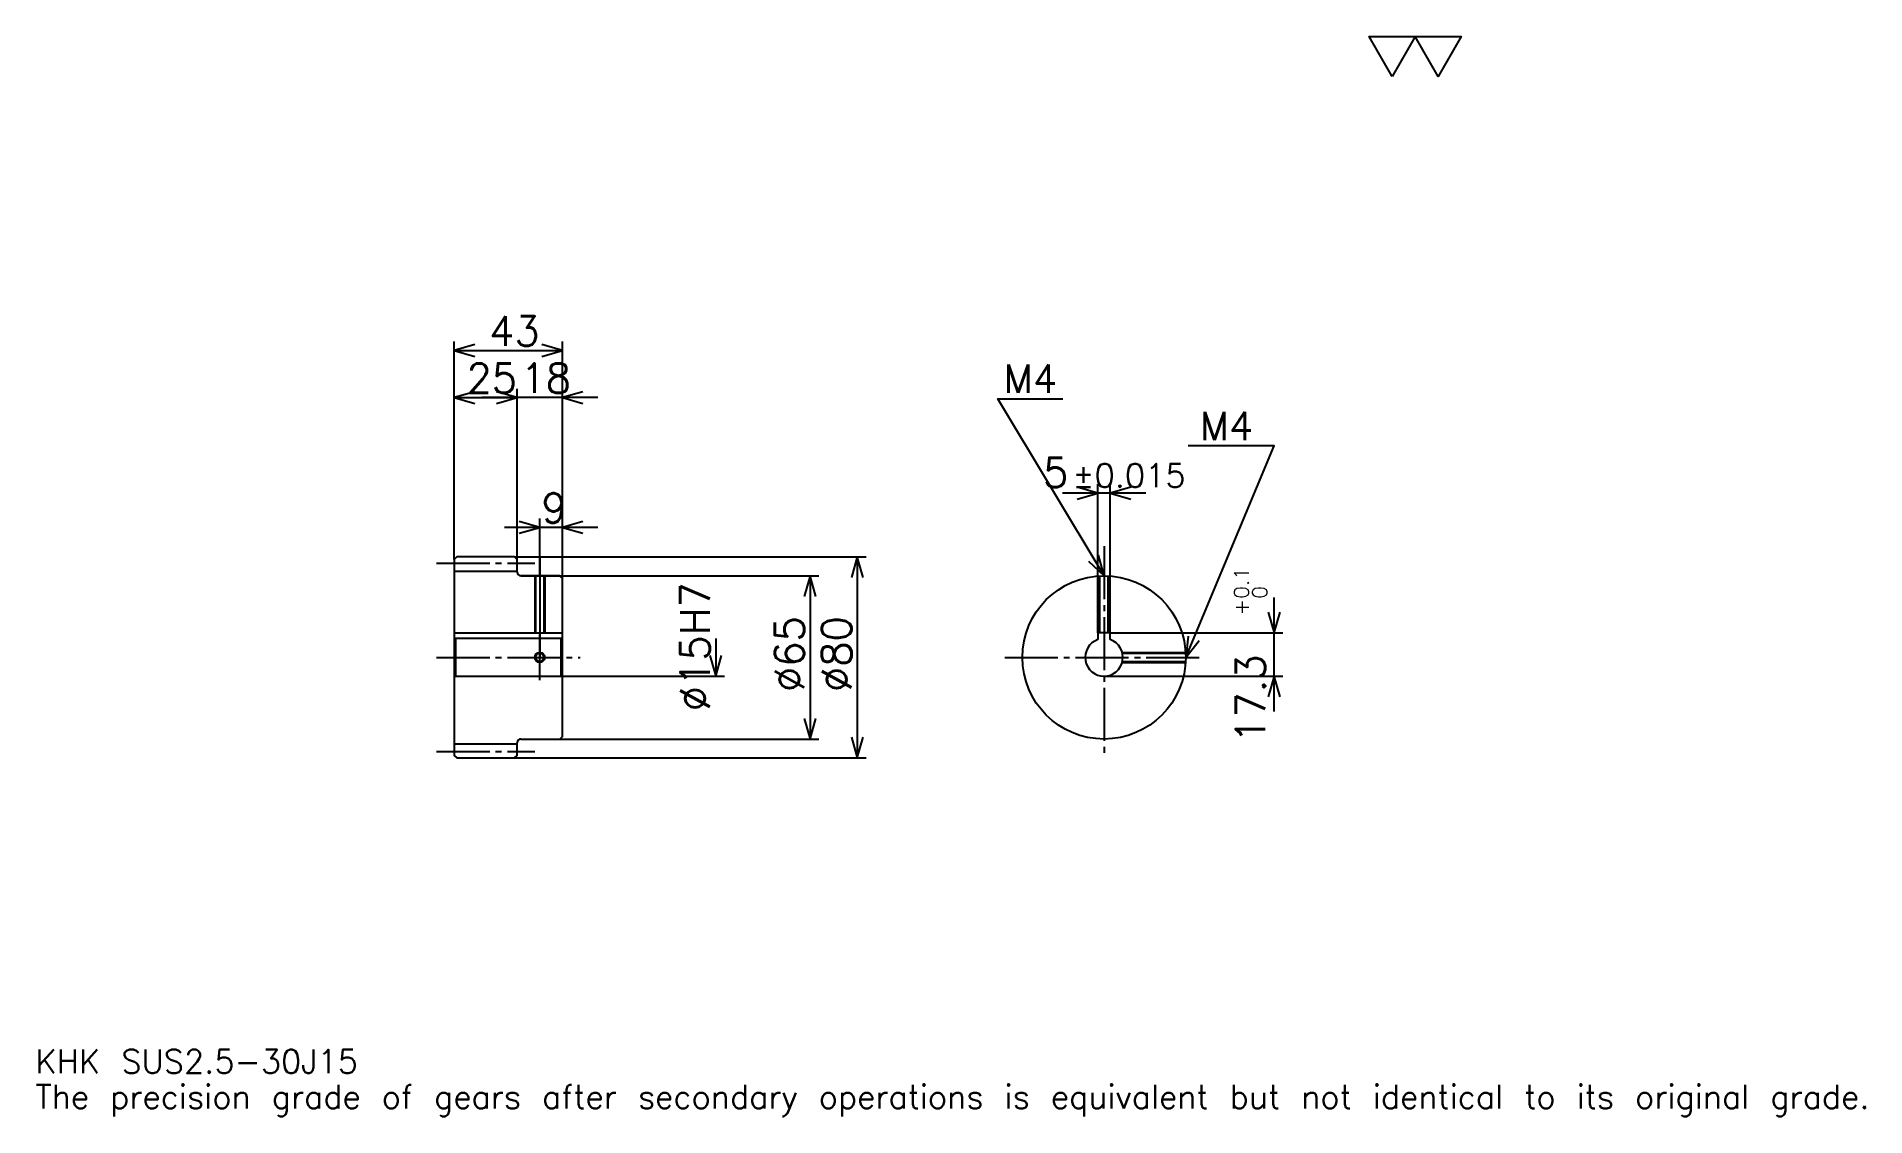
# Model space of a CAD drawing. Extents: x 24 to 752, y 9 to 438.
import ezdxf

# ---------------------------------------------------------------- set-up
doc = ezdxf.new("R2010")
doc.units = 0
doc.linetypes.add('DASHDOT', pattern=[28.173913, 21.130435, -2.347826, 2.347826, -2.347826])
doc.layers.get('0').update_dxf_attribs({"linetype": 'CONTINUOUS'})
doc.layers.add('DASHDOT', color=6, linetype='DASHDOT')
doc.styles.add('KANJI', font='TXT', dxfattribs={"bigfont": 'BIGFONT'})

msp = doc.modelspace()

# ---------------------------------------------------------------- linework, layer by layer
at = {"color": 5}
for p, q in [((190.17392, 231.347824), (190.17392, 317.043457)), ((190.17392, 313.521729), (233.17392, 313.521729)), ((233.17392, 231.347824), (233.17392, 317.043457)), ((190.17392, 294.739136), (215.17392, 294.739136)), ((247.26088, 294.739136), (201.08696, 294.739136)), ((215.17392, 231.347824), (215.17392, 298.260864)), ((465.391296, 256.717407), (432.217407, 256.717407)), ((446.304352, 201.147827), (446.304352, 260.239136)), ((451.304352, 201.147827), (451.304352, 260.239136)), ((247.26088, 243.086945), (210.08696, 243.086945)), ((224.17392, 231.347824), (224.17392, 246.608688)), ((190.17392, 230.347824), (190.17392, 231.347824)), ((214.17392, 231.347824), (233.17392, 231.347824)), ((215.17392, 230.347824), (215.17392, 231.347824)), ((224.17392, 223.847824), (224.17392, 231.347824)), ((224.17392, 223.847824), (224.17392, 231.347824)), ((233.17392, 231.347824), (354.086975, 231.347824)), ((233.17392, 222.847824), (233.17392, 231.347824)), ((350.565216, 231.347824), (350.565216, 151.347824)), ((216.67392, 223.847824), (233.17392, 223.847824)), ((233.17392, 223.847824), (335.304382, 223.847824)), ((331.782623, 223.847824), (331.782623, 158.847824)), ((516.521729, 169.760864), (516.521729, 215.234787)), ((294.217407, 198.847824), (294.217407, 183.847824)), ((451.304352, 201.147827), (520.043457, 201.147827)), ((233.17392, 183.847824), (297.739136, 183.847824)), ((448.804352, 183.847824), (520.043457, 183.847824)), ((216.67392, 158.847824), (233.17392, 158.847824)), ((233.17392, 158.847824), (335.304382, 158.847824)), ((214.17392, 151.347824), (233.17392, 151.347824)), ((233.17392, 151.347824), (354.086975, 151.347824))]:
    msp.add_line(p, q, dxfattribs=at)
at = {"color": 4}
for p, q in [((190.17392, 225.722824), (215.17392, 225.722824)), ((190.17392, 201.147827), (233.17392, 201.147827)), ((190.67392, 198.847824), (190.67392, 183.847824)), ((232.67392, 198.847824), (233.17392, 199.347824)), ((232.67392, 183.847824), (233.17392, 183.347824)), ((190.17392, 156.972824), (215.17392, 156.972824))]:
    msp.add_line(p, q, dxfattribs=at)
at = {"color": 7}
msp.add_lwpolyline([(563.478271, 422.608704), (554.321777, 438.480011), (590.947815, 438.480011), (581.791321, 422.608704), (572.634766, 438.480011), (563.478271, 422.608704)], dxfattribs=at)
at = {"color": 5}
for points in [[(198.391312, 315.869568), (190.17392, 313.521729), (198.391312, 311.17392)], [(224.956528, 311.17392), (233.17392, 313.521729), (224.956528, 315.869568)], [(198.391312, 297.086945), (190.17392, 294.739136), (198.391312, 292.391296)], [(206.956528, 292.391296), (215.17392, 294.739136), (206.956528, 297.086945)], [(206.956528, 292.391296), (215.17392, 294.739136), (206.956528, 297.086945)], [(241.391312, 297.086945), (233.17392, 294.739136), (241.391312, 292.391296)], [(448.804352, 223.847824), (406.543488, 294.282593), (432.369568, 294.282593)], [(481.304352, 191.347824), (516.521729, 275.5), (482.2435, 275.5)], [(438.086975, 254.369568), (446.304352, 256.717407), (438.086975, 259.065216)], [(459.521729, 259.065216), (451.304352, 256.717407), (459.521729, 254.369568)], [(215.956528, 240.739136), (224.17392, 243.086945), (215.956528, 245.434784)], [(241.391312, 245.434784), (233.17392, 243.086945), (241.391312, 240.739136)], [(352.913025, 223.130432), (350.565216, 231.347824), (348.217407, 223.130432)], [(442.563293, 229.686234), (448.804352, 223.847824), (446.589783, 232.102127)], [(334.130432, 215.630432), (331.782623, 223.847824), (329.434814, 215.630432)], [(514.17395, 209.365219), (516.521729, 201.147827), (518.869629, 209.365219)], [(482.310883, 199.834564), (481.304352, 191.347824), (486.642517, 198.02179)], [(291.869568, 192.065216), (294.217407, 183.847824), (296.565216, 192.065216)], [(518.869629, 175.630432), (516.521729, 183.847824), (514.17395, 175.630432)], [(329.434814, 167.065216), (331.782623, 158.847824), (334.130432, 167.065216)], [(348.217407, 159.565216), (350.565216, 151.347824), (352.913025, 159.565216)]]:
    msp.add_lwpolyline(points, dxfattribs=at)
at = {"color": 4}
for points in [[(215.17392, 225.347824), (215.17392, 230.347824), (214.17392, 231.347824), (191.17392, 231.347824), (190.17392, 230.347824), (190.17392, 183.347824)], [(216.67392, 158.847824), (232.17392, 158.847824), (233.17392, 159.847824), (233.17392, 222.847824), (232.17392, 223.847824), (216.67392, 223.847824)], [(222.17392, 223.847824), (222.17392, 201.147827)], [(222.553925, 223.847824), (222.553925, 201.147827)], [(225.793915, 223.847824), (225.793915, 201.147827)], [(226.17392, 223.847824), (226.17392, 201.147827)], [(446.804352, 201.147827), (446.804352, 223.786224)], [(447.184357, 201.147827), (447.184357, 223.807419)], [(450.424347, 201.147827), (450.424347, 223.807419)], [(450.804352, 201.147827), (450.804352, 223.786224)], [(190.17392, 183.347824), (190.67392, 183.847824), (232.67392, 183.847824), (232.67392, 198.847824), (190.67392, 198.847824), (190.17392, 199.347824)], [(451.304352, 198.418884), (451.304352, 201.147827), (446.304352, 201.147827), (446.304352, 198.418884)], [(456.032776, 193.347824), (481.242767, 193.347824)], [(456.032776, 189.347824), (481.242767, 189.347824)], [(456.127289, 192.967819), (481.263947, 192.967819)], [(456.127289, 189.727829), (481.263947, 189.727829)], [(190.17392, 183.347824), (190.17392, 152.347824), (191.17392, 151.347824), (214.17392, 151.347824), (215.17392, 152.347824), (215.17392, 157.347824)]]:
    msp.add_lwpolyline(points, dxfattribs=at)
for centre, radius in [((448.804352, 191.347824), 32.5), ((224.17392, 191.347824), 1.62)]:
    msp.add_circle(centre, radius, dxfattribs=at)
at = {"color": 7}
msp.add_circle((224.17392, 191.347824), 2, dxfattribs=at)
at = {"color": 4}
for centre, radius, start, end in [((216.67392, 225.347824), 1.5, 180, 270), ((448.804352, 191.347824), 7.5, 109.471220943, 70.528779057), ((216.67392, 157.347824), 1.5, 90, 180)]:
    msp.add_arc(centre, radius, start, end, dxfattribs=at)
at = {"layer": 'DASHDOT', "color": 7}
for p, q in [((448.804352, 235.58696), (448.804352, 151.804352)), ((183.130447, 228.847824), (222.217407, 228.847824)), ((224.17392, 223.847824), (224.17392, 191.347824)), ((183.130447, 191.347824), (240.217407, 191.347824)), ((409.260864, 191.347824), (488.347839, 191.347824)), ((183.130447, 153.847824), (222.217407, 153.847824))]:
    msp.add_line(p, q, dxfattribs=at)
for points in [[(224.17392, 230.891296), (224.17392, 194.10434)], [(224.17392, 182.304352), (224.17392, 200.391296)], [(215.130447, 191.347824), (233.217407, 191.347824)]]:
    msp.add_lwpolyline(points, dxfattribs=at)

# ---------------------------------------------------------------- texts
at = {"color": 7, "style": 'KANJI'}
for s, height, p in [('43', 11.73913, (204.043488, 315.399994)), ('25', 11.73913, (195.043488, 296.617371)), ('18', 11.73913, (216.543488, 296.617371)), ('M4', 11.269566, (408.891296, 296.630432)), ('M4', 11.269566, (486.939148, 277.847839)), ('5', 11.73913, (424.572449, 259.065216)), ('%%p0.015', 9.391304, (436.192749, 259.065216)), ('9', 11.73913, (224.858704, 244.96521)), ('KHK SUS2.5-30J15', 9.391304, (23.47826, 25.826086)), ('The precision grade of gears after secondary operations is equivalent but not identical to its original grade.', 9.391304, (23.47826, 11.73913))]:
    msp.add_text(s, height=height, dxfattribs=at).set_placement(p)
for s, height, p in [('%%c15H7', 11.73913, (291.869568, 169.923904)), ('0.1', 5.869565, (506.426117, 214.680878)), ('0', 5.869565, (513.704346, 214.680878)), ('+', 5.869565, (506.426117, 208.106964)), ('%%c65', 11.73913, (329.434814, 177.554352)), ('%%c80', 11.73913, (348.217407, 177.554352)), ('17.3', 11.73913, (513, 157.295349))]:
    msp.add_text(s, height=height, rotation=90, dxfattribs=at).set_placement(p)

doc.saveas('drawing.dxf')
